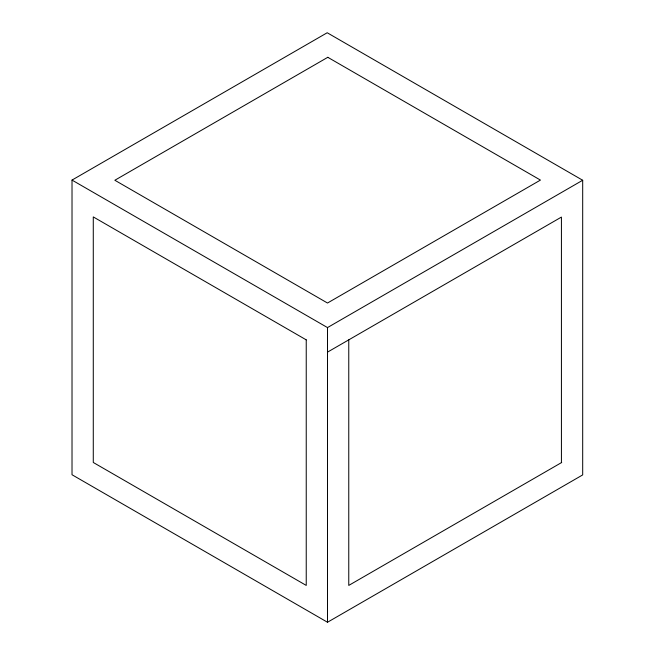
<?xml version="1.0" encoding="UTF-8"?>
<svg xmlns="http://www.w3.org/2000/svg" width="655" height="655" viewBox="0 0 655 655"><rect width="100%" height="100%" fill="white"/><g stroke="black" fill="none" stroke-linecap="round" stroke-linejoin="round"><path stroke-width="0.98" d="M72.017 180.084L327.205 32.75L582.688 180.256L582.688 474.916L327.5 622.25L72.017 474.744L72.017 180.084L327.5 327.582L582.688 180.256M327.5 352.136L561.425 217.083L561.425 462.643M561.72 462.471L348.763 585.414L348.763 339.863M327.5 327.582L327.5 622.25M327.795 57.304L114.846 180.256L327.5 303.028L540.449 180.084L327.795 57.304M306.237 339.863L93.28 216.911L93.28 462.471L306.237 585.414L306.237 339.863"/></g></svg>
